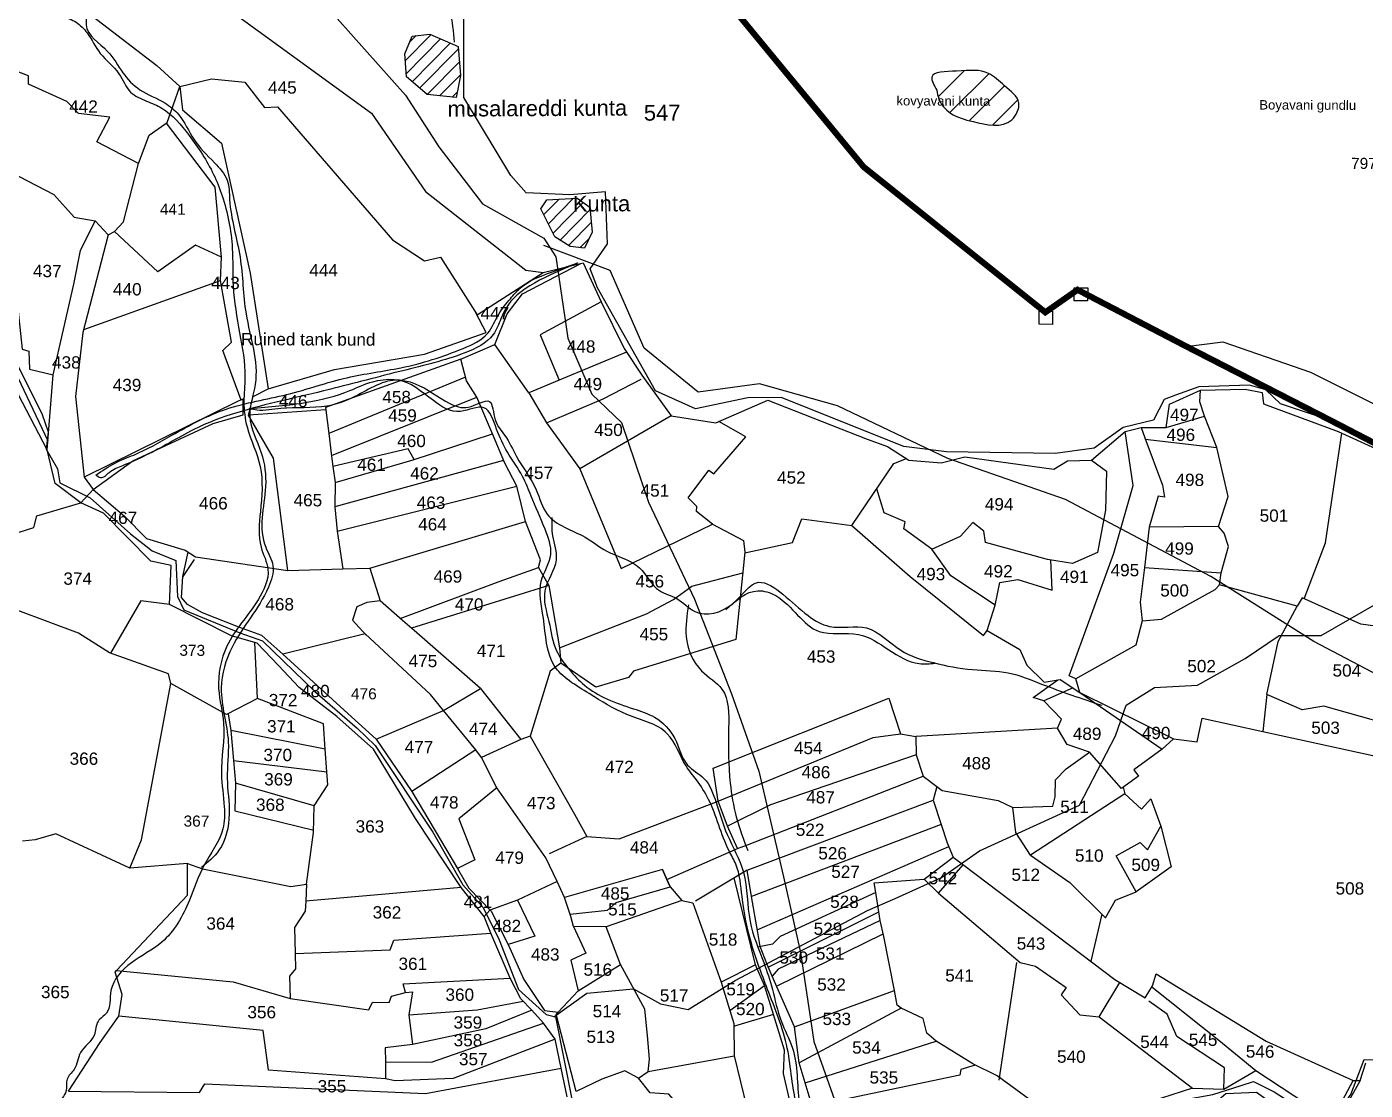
# Model space of a CAD drawing. Header units: inches. Extents: x 177544 to 239871, y 1610424 to 1630335.
# Drawn here: x 180704 to 182886, y 1613248 to 1614980 of the extents above; entities that cross this region are included whole.
import ezdxf
from ezdxf.enums import TextEntityAlignment as Align

# ---------------------------------------------------------------- set-up
doc = ezdxf.new("R2010")
doc.units = ezdxf.units.IN
doc.header["$MEASUREMENT"] = 0
doc.linetypes.add('DASHED2', pattern=[0.375, 0.25, -0.125])
for name, color, linetype in [('PLOT', 7, 'Continuous'), ('PLOT NO', 7, 'Continuous'), ('ROAD', 1, 'Continuous'), ('STREAM', 4, 'Continuous'), ('text1', 7, 'Continuous'), ('VILLAGE BOUNADRY STONES', 1, 'Continuous'), ('VILLAGE BOUNDRY', 5, 'Continuous')]:
    doc.layers.add(name, color=color, linetype=linetype)
doc.styles.get("Standard").update_dxf_attribs({"font": 'arial.ttf'})
pattern_1 = [(45.33573, (177263.784, 1610591.874), (-11.402513, 11.269663), [])]

msp = doc.modelspace()

# ---------------------------------------------------------------- hatches: boundary and pattern name
at = {"layer": 'STREAM'}
h = msp.add_hatch(dxfattribs=at)
h.set_pattern_fill('ANSI31', color=256, scale=128.2554, angle=0.3357)
h.set_pattern_definition(pattern_1)
h.paths.add_polyline_path([(181407.5, 1614948.3), (181361, 1614968.3), (181332.6, 1614965.3), (181320.4, 1614936.4), (181323, 1614899), (181356.8, 1614869.9), (181404.2, 1614864.9), (181411.1, 1614900.9)])
h = msp.add_hatch(dxfattribs=at)
h.set_pattern_fill('ANSI31', color=256, scale=254.535425, angle=-0.2316)
h.set_pattern_definition([(44.7684, (179073.567, 1616750.192), (-22.40683, 22.58873), [])])
edge = h.paths.add_edge_path()
edge.add_spline(control_points=[(182187.6, 1614877.1), (182182.9, 1614885.1), (182169.5, 1614907.6), (182228.6, 1614907.3), (182267.9, 1614913), (182297.3, 1614883), (182328.9, 1614861), (182305.6, 1614811.6), (182252.7, 1614824.4), (182211.2, 1614834.7), (182190.1, 1614857.4), (182188.2, 1614872.4), (182187.6, 1614877.1)], knot_values=[0, 0, 0, 0, 22.709933, 64.230531, 116.631447, 149.431442, 186.025989, 215.563971, 278.806531, 317.741595, 348.44368, 362.587943, 362.587943, 362.587943, 362.587943], degree=3, periodic=0)
h = msp.add_hatch(dxfattribs=at)
h.set_pattern_fill('ANSI31', color=256, scale=128.2554, angle=0.3357)
h.set_pattern_definition(pattern_1)
h.paths.add_polyline_path([(181565.1, 1614638.1), (181589.9, 1614622.6), (181613.1, 1614619.9), (181625.8, 1614645.6), (181622.2, 1614686.3), (181601.3, 1614701.3), (181552, 1614698.7), (181542.1, 1614683.9)])

# ---------------------------------------------------------------- linework, layer by layer
at = {"layer": 'PLOT'}
for points in [[(180652.2, 1615161.1), (180826.5, 1615045), (180795.4, 1615010.3), (180916.3, 1614917.4), (180953.6, 1614883), (180958.4, 1614844.9), (181021.5, 1614790.6), (181068.6, 1614579.2), (181098, 1614390.6)], [(181018.1, 1615020.1), (181266.4, 1614839.8), (181354, 1614712.1), (181517.7, 1614583.7), (181545.8, 1614579.9), (181611.2, 1614595.6), (181640.3, 1614532), (181677.7, 1614456.4), (181706.5, 1614412.8), (181754.7, 1614346.7), (181827.1, 1614335.3), (181912.1, 1614372.2), (182073.7, 1614308.5), (182107.2, 1614296.4), (182141.8, 1614274.4), (182194.6, 1614269.8), (182232.9, 1614279.9), (182377.8, 1614259.6), (182400.4, 1614273), (182439.2, 1614274.2), (182494.1, 1614320.8), (182520.3, 1614327.8), (182561.3, 1614327.8), (182566.3, 1614365.4), (182617, 1614388.4), (182689.7, 1614389.8), (182717.7, 1614384.4), (182719.7, 1614366.3), (182841.6, 1614320.8), (183023.7, 1614238)], [(180632.2, 1614928.7), (180621.7, 1614855.6), (180603.6, 1614797.2), (180644.1, 1614754.8), (180662.8, 1614751.5), (180748.5, 1614707.1), (180781.7, 1614670.3), (180816, 1614664.2)], [(180886.6, 1614757.4), (180818.6, 1614792.8), (180839.6, 1614833.2), (180788.9, 1614839.1), (180769.6, 1614858.9), (180707.1, 1614886.9), (180707.4, 1614900.5), (180632.2, 1614928.7)], [(181585.1, 1613237.2), (181575.3, 1613284), (181565.4, 1613330.9), (181546.6, 1613357.2), (181527.2, 1613378), (181509.6, 1613396.8), (181492, 1613430.4), (181460.6, 1613503.6), (181450, 1613530.8), (181412.1, 1613578.3), (181337.6, 1613690.5), (181269.5, 1613803.6), (181209.8, 1613856.7), (181148.1, 1613904), (181114.4, 1613939.8), (181080.1, 1613976.2), (181047.2, 1613985.5), (181037.8, 1613988.2), (180937.2, 1614038.9), (180939.9, 1614102.7), (180906.5, 1614109.8), (180829.3, 1614188.1), (180792.7, 1614204.6), (180750.9, 1614236.3), (180737.9, 1614291.1), (180747.4, 1614413.3), (180781.3, 1614560.8), (180791.9, 1614615.8), (180816, 1614664.2), (180836.8, 1614641.2), (180847.3, 1614646.9), (180862.1, 1614662.4), (180886.6, 1614757.4), (180904.1, 1614803.7), (180933.1, 1614824.4), (180953.6, 1614883), (181005.5, 1614895.5), (181059.5, 1614890.2), (181091.9, 1614849.1), (181112.8, 1614849.8), (181300.5, 1614633.1), (181352.4, 1614598.9), (181378.4, 1614605.2), (181438.1, 1614511.2), (181545.8, 1614579.9)], [(181053.5, 1614372.2), (181023.8, 1614453), (181038.1, 1614466.3), (181020.1, 1614567), (181021.6, 1614604.8), (181011.2, 1614719.3), (180932, 1614823.6)], [(180739, 1614305.4), (180645.8, 1614501.5), (180588.2, 1614573.3), (180623.5, 1614680.1), (180603.6, 1614797.2)], [(180662.8, 1614751.5), (180661.9, 1614645.9), (180677.2, 1614563), (180686.2, 1614557.4), (180696.8, 1614455.1), (180707.7, 1614451.7), (180708.7, 1614422.5), (180747.5, 1614413.6)], [(180836.8, 1614641.2), (180795.9, 1614482.3), (180783.9, 1614378.2), (180797.7, 1614246.8), (180812.6, 1614226.3), (180877.3, 1614273.3), (181008.3, 1614334.3), (181057, 1614348.1), (181056.9, 1614373.5), (181050.1, 1614371), (180797.7, 1614246.8)], [(181021.6, 1614604.8), (180979.1, 1614624.4), (180918.2, 1614581.4), (180847.3, 1614646.9)], [(181411.9, 1614439), (181467.4, 1614462.6), (181487.3, 1614512.5), (181512.4, 1614545.1), (181607.4, 1614594.7)], [(180797.2, 1614487.4), (181020.1, 1614567)], [(180737.9, 1614291.1), (180629.3, 1614497.4), (180574.2, 1614533.3), (180538.6, 1614488.3)], [(181640.3, 1614532), (181541, 1614478.3), (181572.1, 1614404.7), (181522.8, 1614383.8), (181467.4, 1614462.6)], [(181191.9, 1614356.3), (181065.8, 1614347.5), (181073.2, 1614378.2), (181098, 1614390.6), (181205.8, 1614421.9), (181352.3, 1614446.8), (181453.2, 1614482.3), (181436.1, 1614514.4)], [(181681.7, 1614450.4), (181572.1, 1614404.7)], [(180668.1, 1614149.5), (180716.1, 1614164.6), (180721, 1614183.7), (180792.7, 1614204.6), (180812.6, 1614226.3), (180863.6, 1614183.1), (180899.7, 1614146.8), (180962.6, 1614127.7), (180979.2, 1614116.6), (181129.9, 1614094.8), (181219.6, 1614097.1), (181263.3, 1614098.3), (181517.3, 1614174.2), (181502.9, 1614231.9), (181483.2, 1614269.3), (181463.1, 1614317), (181437.9, 1614376.8), (181421.1, 1614403.7), (181411.9, 1614439), (181191.4, 1614360.2), (181196.7, 1614317.6), (181200.7, 1614285.4), (181203.4, 1614263.9), (181206.7, 1614238), (181206.4, 1614198.2), (181210.3, 1614158.9), (181219.6, 1614097.1)], [(181419.6, 1614409.3), (181196.7, 1614317.6)], [(181551.3, 1614335), (181643.9, 1614374.4), (181705.8, 1614406.2)], [(181201.2, 1614281.8), (181437.9, 1614376.8)], [(181522.8, 1614383.8), (181551.3, 1614335), (181605.9, 1614260.1), (181672.9, 1614098), (181821.9, 1614170.3), (181795.8, 1614190.7), (181796.1, 1614199), (181782.3, 1614213), (181816, 1614257.9), (181823.8, 1614252), (181876.1, 1614312.5), (181831.9, 1614337.4)], [(182934.4, 1613999.3), (182878.6, 1614007.2), (182782.6, 1614049.8), (182774.6, 1614036.4), (182648.2, 1614071.3), (182650.6, 1614090.9), (182662.9, 1614133.4), (182655.6, 1614155.5), (182646.4, 1614166), (182662, 1614214.9), (182643.6, 1614295.2), (182623.7, 1614345.9), (182615.8, 1614369.5), (182617, 1614388.4)], [(181129.9, 1614094.8), (181106.4, 1614277.7), (181065.8, 1614347.5)], [(181754.7, 1614346.7), (181605.9, 1614260.1)], [(182561.3, 1614327.8), (182623.7, 1614345.9)], [(181206.7, 1614238), (181334.1, 1614275), (181463.1, 1614317)], [(182522.2, 1614012.6), (182511.8, 1613972.7), (182414, 1613918), (182402.8, 1613922.9), (182476, 1614122.9), (182507.5, 1614232.9), (182494.1, 1614320.8)], [(182520.3, 1614327.8), (182526.4, 1614310.5), (182555, 1614233.5), (182558.3, 1614214.2), (182547.9, 1614215.9), (182533.6, 1614165.3), (182526, 1614099.3), (182518.6, 1614042.8), (182522.2, 1614012.6), (182553.6, 1614015), (182641.2, 1614063.7), (182648.2, 1614071.3)], [(182785.8, 1614048.4), (182820.6, 1614139.8), (182847.6, 1614318.1)], [(181335.8, 1614275.5), (181326.1, 1614292.6), (181203.4, 1614263.9)], [(182527.1, 1614308.7), (182643.6, 1614295.2)], [(181481.5, 1614273.5), (181206.4, 1614198.2)], [(181874.3, 1614123.3), (181952.2, 1614139.9), (181967.6, 1614178.6), (182048.8, 1614167.8), (182117.4, 1614268.7), (182137.9, 1614276.9)], [(182439.2, 1614274.2), (182463.8, 1614256.6), (182462.3, 1614193.1), (182449.2, 1614124.1), (182408.5, 1614106.1), (182368, 1614112.7), (182266.6, 1614140.1), (182263.9, 1614158.5), (182246.1, 1614172.7), (182225.9, 1614150.5)], [(181210.3, 1614158.9), (181503, 1614231.8)], [(182282.3, 1614038.1), (182210.4, 1614086), (182179.2, 1614129.5), (182133.4, 1614162.5), (182135.9, 1614173.7), (182101.6, 1614188.5), (182089.6, 1614227.8)], [(181821.9, 1614170.3), (181872.6, 1614143.3), (181874.4, 1614124.3), (181870.6, 1614086.8), (181859.9, 1613981.9), (181693, 1613930.3), (181685, 1613920.4), (181631.9, 1613904.5), (181574.5, 1613943.4), (181557.3, 1613930.6), (181524.9, 1613824.5), (181509.3, 1613819.2), (181445.4, 1613790), (181436.3, 1613802.6), (181383.5, 1613866.7), (181362.3, 1613892.5), (181255.6, 1613991.3), (181121.6, 1613958.2), (181087.4, 1613988.6), (181057.8, 1613999.4), (181050.2, 1614002.2), (180990.7, 1614025.6), (180966.4, 1614039.1), (180956.8, 1614050.5), (180958.7, 1614084.9), (180967.2, 1614124.6)], [(181313.1, 1614016.4), (181474, 1614076.6), (181538.1, 1614099.3), (181541.3, 1614112), (181517.3, 1614174.2)], [(182048.8, 1614167.8), (182143.7, 1614084.7), (182263.3, 1613988.9), (182269.6, 1613996.8), (182282.3, 1614038.1), (182290.1, 1614075.2), (182319.2, 1614079.7), (182375.3, 1614062.3), (182373.3, 1614111.8)], [(182646.4, 1614166), (182533.6, 1614165.3)], [(182179.2, 1614129.5), (182225.9, 1614150.5)], [(180977.3, 1614112.5), (180958.7, 1614084.9)], [(181263.3, 1614098.3), (181280.3, 1614045)], [(181538.1, 1614099.3), (181555, 1614070.3), (181331.4, 1614000.4)], [(182526, 1614099.3), (182650.6, 1614090.9)], [(181555, 1614070.3), (181572.3, 1613968.8), (181574.5, 1613943.4)], [(181572.3, 1613968.8), (181714.3, 1614024.2), (181758.5, 1614047.3), (181788, 1614069.1), (181871, 1614090.7)], [(180872.3, 1613609.6), (180891.3, 1613656), (180939, 1613910.5), (180935.3, 1613926), (180839.1, 1613960.4), (180788.9, 1613992.5), (180640, 1614048)], [(180937.2, 1614038.9), (180890.5, 1614045), (180840.9, 1613959.7)], [(181273.5, 1613820), (181383.5, 1613866.7), (181443.8, 1613902.4), (181335.5, 1613996.9), (181316.9, 1614013.1), (181280.3, 1614045), (181258.8, 1614042.6), (181242.5, 1614035.6), (181235, 1614013.4), (181257.7, 1613989.4)], [(182725.1, 1613892.4), (182743.9, 1613978.9), (182774.6, 1614036.4)], [(182269.6, 1613996.8), (182322.9, 1613965.7), (182334.1, 1613940.2), (182362.2, 1613912.4), (182388.4, 1613917.2), (182420.5, 1613895.9), (182414, 1613918)], [(181080.6, 1613886.2), (181076, 1613977.4)], [(181121.6, 1613958.2), (181227.8, 1613861.6), (181273.5, 1613820), (181331.8, 1613734.5), (181406.2, 1613609), (181425, 1613577.2), (181460.9, 1613539.4), (181488.8, 1613485.4), (181514.3, 1613428.1), (181548, 1613377.7), (181570.2, 1613374.9), (181602.8, 1613409.8), (181671.9, 1613452.7), (181648.8, 1613514.1), (181595.1, 1613514.5), (181615.2, 1613470.9), (181591, 1613459.8), (181602.8, 1613409.8)], [(182383.8, 1613837.5), (182390.4, 1613852.4), (182362, 1613882.3), (182344.5, 1613887.4), (182384.7, 1613916.5)], [(180966.2, 1613617), (180990.8, 1613608.7), (181134.7, 1613579.5), (181160.5, 1613583.3), (181171.9, 1613667.5), (181172.8, 1613711.4), (181195.1, 1613745.6), (181193.1, 1613766.6), (181190.8, 1613803.5), (181188.1, 1613844.9), (181080.6, 1613886.2), (181030, 1613859.8), (180939, 1613910.5)], [(181443.8, 1613902.4), (181509.3, 1613819.2)], [(182409.4, 1613903.3), (182362, 1613882.3)], [(182420.5, 1613895.9), (182573.3, 1613820.5), (182611.6, 1613815.3), (182619.8, 1613853.9), (182718.7, 1613832.3), (182962.4, 1613779), (182976.2, 1613829), (182980.5, 1613889.5), (182985.8, 1613911.8)], [(182420.5, 1613895.9), (182554.6, 1613803.6), (182573.3, 1613820.5)], [(181862.4, 1613641.6), (181846.4, 1613678), (181831.1, 1613718.5), (181823, 1613772.4), (182109.4, 1613886.3), (182128.3, 1613828.7)], [(182976.2, 1613829), (182818.1, 1613873.6), (182782.8, 1613867.6), (182725.1, 1613892.4), (182718.7, 1613832.3)], [(181032.6, 1613861.2), (181036.7, 1613833.7), (181041.3, 1613784.8), (181044.8, 1613748.3), (181043.2, 1613703.1), (181172, 1613671.5)], [(181190.8, 1613803.5), (181036.7, 1613833.7)], [(182187.2, 1613742.9), (182196.3, 1613736), (182287.6, 1613719.7), (182311.4, 1613708.7), (182376.4, 1613710.6), (182380, 1613725.8), (182380.6, 1613753.3), (182397.9, 1613771.5), (182436, 1613798.8), (182399.6, 1613811.2), (182383.8, 1613837.5), (182153.1, 1613824.1)], [(181524.9, 1613824.5), (181596.8, 1613697.3), (181617.3, 1613661), (181555.7, 1613632.9)], [(181617.3, 1613661), (181669.8, 1613657.4), (181816.8, 1613713.1), (181831.1, 1613718.5), (182083.7, 1613822.6), (182128.3, 1613828.7), (182153.1, 1613824.1), (182153.7, 1613794.1), (182165.2, 1613759.5), (182187.2, 1613742.9), (182181.5, 1613720.6), (182194.6, 1613680.6), (182204.3, 1613651.1), (182213.9, 1613627.4), (182231.2, 1613614.4), (182441.5, 1613455.3), (182477.5, 1613428.1), (182526.8, 1613398.2), (182538.8, 1613417.9), (182544.9, 1613437.4), (182724.3, 1613327.7), (182866.1, 1613263.9), (182877.5, 1613263.6), (182886.4, 1613292.5)], [(181436.3, 1613802.6), (181331.8, 1613734.5)], [(181595.1, 1613514.5), (181591.1, 1613531.1), (181580.9, 1613561.8), (181568.5, 1613588.1), (181550.5, 1613626.4), (181470.6, 1613740.6), (181445.4, 1613790)], [(182153.7, 1613794.1), (181916.2, 1613713), (181846.4, 1613678)], [(182554.6, 1613803.6), (182508.3, 1613769.9), (182515.9, 1613759.6), (182488.3, 1613739.5), (182436, 1613798.8)], [(181041.3, 1613784.8), (181193.1, 1613766.6)], [(181172.8, 1613711.4), (181044.8, 1613748.3)], [(181747.6, 1613591.1), (181862.4, 1613641.6), (181879.1, 1613647.7), (182165.2, 1613759.5)], [(181470.6, 1613740.6), (181408.6, 1613690.1), (181434.5, 1613622.9), (181406.2, 1613609)], [(181878.4, 1613606.6), (182181.5, 1613720.6)], [(182493.7, 1613730.9), (182340.2, 1613630.7), (182316.1, 1613667.8), (182311.4, 1613708.7)], [(182491.3, 1613741.7), (182493.7, 1613730.9), (182521, 1613705.8), (182536.4, 1613722.6), (182552.4, 1613678), (182569.5, 1613611.7), (182512.5, 1613571.3), (182479.9, 1613629.7), (182518.9, 1613651.5), (182530.7, 1613639.6), (182552.4, 1613678)], [(182194.6, 1613680.6), (181885.6, 1613563.5)], [(180772.5, 1613246.4), (180823.9, 1613325.5), (180854.6, 1613368.6), (180859.9, 1613404), (180848.6, 1613440.4), (180850.7, 1613442.7), (180966.5, 1613565.6), (180966.2, 1613617), (180872.3, 1613609.6), (180826.8, 1613630.7), (180752, 1613665.4), (180717.9, 1613656), (180697.3, 1613653.7)], [(181894.7, 1613509.2), (182206.7, 1613645.1)], [(182031.8, 1613074.3), (182104.8, 1613074.1), (182209.6, 1613083.3), (182311, 1613112.4), (182351, 1613133.7), (182401.1, 1613180.9), (182392.5, 1613190), (182380.3, 1613200.3), (182368.7, 1613210.6), (182285.5, 1613271.2), (182246.1, 1613290.6), (182186.5, 1613328), (182170.9, 1613340.9), (182165.2, 1613364.6), (182129.1, 1613381.7), (182122.7, 1613386.4), (182118.2, 1613410.1), (182101.1, 1613498.2), (182095.2, 1613524.1), (182092.9, 1613538.6), (182087.9, 1613570), (182085.4, 1613585.8), (182166.8, 1613591.6), (182213.9, 1613627.4)], [(182166.8, 1613591.6), (182190.3, 1613568.7), (182230.5, 1613614.9)], [(182340.2, 1613630.7), (182404, 1613586.2), (182462.3, 1613528.7), (182478.8, 1613557.7), (182512.5, 1613571.3)], [(181740.5, 1613607.4), (181747.6, 1613591.1), (181752.7, 1613579.3), (181771.8, 1613556.8), (181789.9, 1613552.9), (181836.2, 1613424.1), (181850, 1613377.9), (181856.4, 1613356.3), (181857.4, 1613303.8), (181888, 1613176.5), (181805.7, 1613159.7), (181779.7, 1613208), (181750.9, 1613241.6), (181720.5, 1613243.8), (181701.1, 1613267.6), (181678.8, 1613279.2), (181678.8, 1613279.2), (181641.5, 1613266.1), (181599.5, 1613246), (181567.3, 1613371.8), (181570.2, 1613374.9)], [(181590, 1613534.6), (181650.8, 1613540.9), (181665, 1613553.4), (181752.7, 1613579.3), (181747.6, 1613591.1), (181740.5, 1613607.4), (181580.9, 1613561.8)], [(181809, 1613098.4), (181824.9, 1613084.5), (181974.5, 1613077.8), (182024.6, 1613075.5), (182031.8, 1613074.3), (182021, 1613102.4), (182009.8, 1613136.6), (181997.9, 1613174.5), (181984.1, 1613221.6), (181972.9, 1613259.8), (181963.3, 1613292.7), (181955.6, 1613351.3), (181928.9, 1613411.3), (181919.1, 1613433.5), (181910.7, 1613452.5), (181899.6, 1613481.8), (181895.5, 1613504.8), (181885.6, 1613563.5), (181878.4, 1613606.6), (181793.9, 1613555.6)], [(181982.5, 1613063.2), (181983.2, 1613077.4), (181937.8, 1613274.8), (181938.9, 1613313), (181921.1, 1613371.2), (181906.6, 1613418.7), (181891.7, 1613452), (181857.4, 1613593.9)], [(181160.5, 1613583.3), (181159.1, 1613556), (181158.1, 1613539.7), (181140.5, 1613512.7), (181141.5, 1613470.6), (181142.1, 1613445.5), (181132.5, 1613433.6), (181133.4, 1613397.1), (181261.7, 1613378.7), (181267.6, 1613391.2), (181294.9, 1613391), (181298.9, 1613401), (181321.4, 1613407.1), (181317.7, 1613420.9), (181492, 1613430.4)], [(181412.1, 1613578.3), (181159.1, 1613556)], [(181568.5, 1613588.1), (181504.2, 1613557.3), (181459.1, 1613541.3), (181450, 1613530.8)], [(182087.9, 1613570), (181932, 1613498.4), (181919.8, 1613485.7), (181895.3, 1613480.8)], [(182190.3, 1613568.7), (182323.2, 1613456), (182348.1, 1613450.2), (182398.2, 1613415), (182389.8, 1613403.1), (182420.4, 1613370.6), (182451.8, 1613367.3), (182485.7, 1613423.1)], [(181504.2, 1613557.3), (181532.3, 1613498.6), (181488.8, 1613485.4)], [(181771.8, 1613556.8), (181648.8, 1613514.1)], [(181912.4, 1613448.5), (182092.9, 1613538.6)], [(182095.2, 1613524.1), (181928.6, 1613445.2), (181919.1, 1613433.5)], [(182456.4, 1613534.5), (182438.2, 1613457.9)], [(181141.5, 1613470.6), (181296.5, 1613476.7), (181302.4, 1613492.4), (181460.6, 1613503.6)], [(181926.4, 1613417.1), (182100.1, 1613502.7)], [(180850.7, 1613442.7), (181040.8, 1613424.3), (181133.4, 1613397.1)], [(181701.1, 1613267.6), (181716.8, 1613278.5), (181719.3, 1613298.2), (181715.7, 1613336.8), (181711.7, 1613379.7), (181671.9, 1613452.7)], [(181891.7, 1613452), (181836.2, 1613424.1)], [(182317.2, 1613455.7), (182288.6, 1613264.4)], [(181850, 1613377.9), (181906.6, 1613418.7)], [(182537.9, 1613416.4), (182646.9, 1613329.4), (182707.4, 1613279.8), (182831.2, 1613198.6), (182866.1, 1613263.9)], [(181321.4, 1613407.1), (181333, 1613407.9), (181327.2, 1613370.5), (181332.8, 1613322.1), (181288.4, 1613317), (181288.7, 1613294.1), (181289, 1613266.3), (181098.4, 1613280.5), (181089.8, 1613344.9), (180854.6, 1613368.6)], [(181955.6, 1613351.3), (182118.2, 1613410.1)], [(181327.2, 1613370.5), (181438.2, 1613378.8), (181513.4, 1613392.8)], [(181527.2, 1613378), (181452.6, 1613347.6), (181332.8, 1613322.1)], [(181921.1, 1613371.2), (181857.6, 1613352.3)], [(182129.1, 1613381.7), (181963.3, 1613292.7)], [(182451.8, 1613367.3), (182603.9, 1613251.1), (182655, 1613249.6), (182656, 1613284.5), (182578.5, 1613335.1), (182562.9, 1613371.8), (182533.1, 1613392.9)], [(181288.7, 1613294.1), (181363.7, 1613293.3), (181546.6, 1613357.2)], [(181565.4, 1613330.9), (181399.3, 1613267), (181304.7, 1613262.9), (181289, 1613266.3)], [(181972.9, 1613259.8), (182186.5, 1613328)], [(180772.5, 1613246.4), (180985.8, 1613243.9), (180994.5, 1613258.1), (181353.9, 1613242.5), (181575.3, 1613284)], [(181716.8, 1613278.5), (181857.4, 1613303.8)], [(182250.1, 1613288.6), (182226.3, 1613281.5), (182224.8, 1613272.2), (181984.1, 1613221.6)], [(182877.5, 1613263.6), (182832, 1613182.9), (182738.9, 1613222.5), (182708.1, 1613244.2), (182658.1, 1613242.1), (182643.1, 1613228.9), (182549.5, 1613211.1), (182471.4, 1613197.1), (182397.4, 1613164.6), (182354.2, 1613113), (182371.2, 1613073.6), (182383.8, 1613043), (182396.4, 1613019.4), (182408.1, 1613007.4), (182434.3, 1612980.7)], [(182655, 1613249.6), (182707.4, 1613279.8)], [(182603.9, 1613251.1), (182519.9, 1613223.8), (182428, 1613191.6), (182401.1, 1613180.9)]]:
    msp.add_lwpolyline(points, dxfattribs=at)
at = {"layer": 'ROAD'}
for points in [[(182830.6, 1614338.3), (182747.2, 1614366), (182723.3, 1614389.1), (182696.8, 1614396.4), (182614.6, 1614393.8), (182576.5, 1614380.4), (182557.6, 1614373.1), (182540.7, 1614339.5), (182490.8, 1614327.8), (182444, 1614293.6), (182380.3, 1614285.2), (182203.2, 1614287.7), (182133.4, 1614296.8), (181933.9, 1614376.4), (181879.5, 1614376.1), (181794.3, 1614358), (181728.8, 1614387), (181634.5, 1614555.3), (181622.6, 1614586), (181651, 1614626.9), (181647.6, 1614711.3), (181589.6, 1614706.6), (181518.3, 1614709.8), (181493.1, 1614738.3), (181416.7, 1614865.2), (181416.4, 1615043.5)], [(181188.2, 1615018.6), (181321.4, 1614868.8), (181376, 1614784.7), (181446.9, 1614691.9), (181547.2, 1614636.2), (181566.7, 1614605.7), (181586, 1614473.3), (181625.2, 1614382), (181673.6, 1614335.7), (181717.3, 1614205.7), (181792.4, 1614048.1), (181852.6, 1613893.7), (181897.1, 1613767.8), (181937.3, 1613595.6), (181965.5, 1613472.4), (181987.2, 1613327.3), (182036.1, 1613189.1), (182059.9, 1613057.5), (182109.3, 1612979.7), (182150.2, 1612950.3), (182199.9, 1612932.8), (182248.2, 1612905.7), (182312.8, 1612887.6)], [(183641.8, 1613511.3), (183492.9, 1613595.9), (183334.8, 1613634.1), (183239.5, 1613696.4), (183134.9, 1613712.4), (183064.5, 1613768.9), (183001, 1613874.1), (182802, 1613978.8), (182634, 1614084.6), (182397, 1614210.1), (182205.2, 1614277.1), (182025.5, 1614362.6), (181898.3, 1614398.6), (181798.6, 1614385), (181710.4, 1614456.8), (181655, 1614583.4), (181546.8, 1614624.3)], [(182593.5, 1614459.7), (182653.5, 1614466.9), (182796.2, 1614417.8), (183013.1, 1614309.3)], [(180690.6, 1614427.7), (180729.5, 1614348.8), (180739.2, 1614320.6), (180736.2, 1614292.4), (180754.7, 1614260), (180758.5, 1614237.2), (180807.6, 1614212.8), (180873.5, 1614154.5), (180908.9, 1614126.4), (180947.4, 1614110.6), (180950, 1614052.1), (180960.2, 1614030.7), (181051.7, 1613992.9), (181088.7, 1613980), (181173.8, 1613897.5), (181242.8, 1613837.5), (181272.2, 1613809.3), (181366.1, 1613668.4), (181415.2, 1613582.4), (181447.9, 1613545.5), (181474.3, 1613492.6), (181505.9, 1613412.1), (181550.6, 1613371.2), (181566.2, 1613367.6), (181593.1, 1613230.8)], [(181563.5, 1613367.5), (181616.9, 1613405.8), (181693.1, 1613412.9), (181737.3, 1613388.8), (181782.3, 1613379.2), (181858.6, 1613426.6), (181950.9, 1613475.7), (182074.3, 1613540.7), (182119.7, 1613560.1), (182195, 1613594.5), (182256.8, 1613638), (182420.1, 1613712), (182478.3, 1613825.4), (182496.1, 1613875), (182542.3, 1613904), (182612.3, 1613907.7), (182689.6, 1613951.1), (182745.5, 1613988.4), (182813.6, 1613988.4), (182904.2, 1614040.8), (183047.7, 1614071.3), (183179.2, 1614148.7), (183188.9, 1614149.2)], [(181593.2, 1613208.4), (181613.5, 1613204.9), (181690.7, 1613158.6), (181780.2, 1613107), (181819.1, 1613074.8), (181931.7, 1613069.4), (182023.8, 1613067.9), (182078.9, 1613063.6), (182208.4, 1613079.6), (182338, 1613111.7), (182401.9, 1613174.5), (182466.4, 1613200.5), (182588.9, 1613232.2), (182637.4, 1613240.8), (182683.2, 1613255.4), (182703.5, 1613262.1), (182737.1, 1613245.1), (182806.5, 1613200.8), (182827.6, 1613191.8), (182862, 1613241), (182883.7, 1613297.8), (182913.3, 1613296.6)]]:
    msp.add_lwpolyline(points, dxfattribs=at)
at = {"layer": 'STREAM'}
for points in [[(181332.6, 1614965.3), (181361, 1614968.3), (181407.5, 1614948.3), (181411.1, 1614900.9), (181404.2, 1614864.9), (181356.8, 1614869.9), (181323, 1614899), (181320.4, 1614936.4), (181332.6, 1614965.3)], [(181542.1, 1614683.9), (181552, 1614698.7), (181601.3, 1614701.3), (181622.2, 1614686.3), (181625.8, 1614645.6), (181613.1, 1614619.9), (181589.9, 1614622.6), (181565.1, 1614638.1), (181542.1, 1614683.9)]]:
    msp.add_lwpolyline(points, dxfattribs=at)
for points in [[(177911.3, 1615701.7), (177943.3, 1615661.3), (177959.9, 1615638), (177977.4, 1615619.3), (178001.6, 1615582.9), (178012.2, 1615556.4), (178021.6, 1615547.9), (178033.5, 1615525), (178046.1, 1615511.6), (178080.6, 1615487.6), (178110.7, 1615471.1), (178158.8, 1615479.2), (178186.1, 1615492.1), (178226.4, 1615487), (178264.5, 1615482.4), (178294.8, 1615483.3), (178322.4, 1615503.9), (178355.2, 1615508.9), (178386, 1615504.1), (178402.3, 1615502.7), (178429.7, 1615501.9), (178450.3, 1615511.8), (178465.3, 1615511.2), (178480.8, 1615517.5), (178507.5, 1615514.6), (178525.3, 1615505.6), (178567.1, 1615493.7), (178600.2, 1615491.3), (178629.5, 1615486.5), (178654.5, 1615481.6), (178671, 1615478.4), (178686.5, 1615473.9), (178703, 1615472.4), (178717, 1615468.6), (178735.6, 1615467.4), (178766.8, 1615467.2), (178815.9, 1615488.8), (178846.8, 1615505.3), (178877.5, 1615527.5), (178891.5, 1615539.4), (178918.6, 1615559.2), (178937.8, 1615565.1), (178958.2, 1615590.1), (178966.1, 1615608.9), (178984.9, 1615625.2), (179003.3, 1615638.5), (179040.4, 1615648.3), (179083.8, 1615674.9), (179117.6, 1615694), (179135.9, 1615712.5), (179153.4, 1615748.5), (179160.8, 1615792), (179160.2, 1615806.9), (179151.8, 1615838.7), (179132.8, 1615862.2), (179128.6, 1615882.7), (179120.4, 1615893.4), (179117.9, 1615930.3), (179122.6, 1615961.5), (179129.9, 1615993.6), (179148.6, 1616009.5), (179162.5, 1616024), (179192.7, 1616041.8), (179213.7, 1616052.5), (179235.1, 1616066.8), (179282.3, 1616096.5), (179312.7, 1616114.6), (179334.9, 1616126.8), (179361.6, 1616135.3), (179387.3, 1616153), (179397.7, 1616160.4), (179405.8, 1616163.9), (179415, 1616171.3), (179434.2, 1616191.2), (179457.8, 1616202.7), (179484.4, 1616216.9), (179510.3, 1616221.7), (179530.7, 1616228.2), (179546.2, 1616227.3), (179577.6, 1616238.7), (179585.2, 1616250), (179584.9, 1616269.8), (179588.1, 1616294.3), (179625.2, 1616330), (179664, 1616358.5), (179694.1, 1616380), (179702, 1616387.3), (179728.9, 1616406.6), (179751.5, 1616411.1), (179763.6, 1616437.3), (179790.7, 1616446.5), (179829.3, 1616450.8), (179857.7, 1616455.1), (179881.1, 1616460.9), (179914.2, 1616475.2), (179945, 1616499), (179981.6, 1616519.9), (180007, 1616530.4), (180045.4, 1616549), (180057.9, 1616552.7), (180055.1, 1616580.5), (180055.2, 1616605.5), (180050.2, 1616638.7), (180047, 1616655.8), (180050.6, 1616661.7), (180073.7, 1616669.2), (180107.4, 1616673.8), (180144.8, 1616663.6), (180164.1, 1616656.2), (180191.8, 1616644.3), (180213.2, 1616635.9), (180231.7, 1616632.4), (180241.9, 1616615.9), (180248.1, 1616589.9), (180264.4, 1616561), (180271.1, 1616553.4), (180279.7, 1616533.2), (180305.6, 1616506.5), (180333.1, 1616489.1), (180341.3, 1616464.4), (180345.2, 1616432.5), (180348.9, 1616412), (180341.5, 1616389.4), (180330.9, 1616361.8), (180319.4, 1616332.4), (180309.2, 1616309), (180300.4, 1616280.9), (180282.4, 1616244.5), (180266.2, 1616219.1), (180244.8, 1616166.9), (180245.8, 1616145.7), (180238.4, 1616125.6), (180235.7, 1616076.9), (180234.7, 1616042.7), (180231.2, 1615999.5), (180230.2, 1615959.5), (180232, 1615933.3), (180231.3, 1615908.3), (180240.3, 1615870.8), (180247.9, 1615844.6), (180262.7, 1615818.7), (180273.2, 1615799.1), (180274.6, 1615775.8), (180252.9, 1615713.6), (180249.3, 1615678.2), (180264.2, 1615641.3), (180266.8, 1615612.6), (180267, 1615581.7), (180269.3, 1615551.3), (180275.2, 1615533.9), (180279.9, 1615509.7), (180281.3, 1615487.2), (180288.8, 1615472.9), (180310.8, 1615464.5), (180342.5, 1615453.5), (180362.7, 1615448.5), (180382.7, 1615435.6), (180414.6, 1615419.8), (180427.4, 1615395.2), (180438.4, 1615373.3), (180449.2, 1615354.4), (180464.6, 1615322.1), (180480.7, 1615296.3), (180492.3, 1615273.4), (180506.8, 1615253), (180520.8, 1615228.9), (180531.1, 1615216.3), (180542, 1615202.4), (180563.5, 1615187), (180587.2, 1615169.7), (180616.8, 1615141.6), (180627.3, 1615128.6), (180634.5, 1615105.9), (180667.5, 1615087.6), (180689.2, 1615069.6), (180727.8, 1615035.5), (180743.1, 1615015.1), (180763.1, 1614998.9), (180784.7, 1614987.8), (180802.8, 1614970.4), (180824.1, 1614937.1), (180854.6, 1614903.9), (180873.5, 1614874), (180899.7, 1614859.3), (180924.6, 1614847.7), (180968.8, 1614803.5), (181008.8, 1614739.9), (181022.8, 1614705), (181039.2, 1614619.5), (181040.8, 1614557.8), (181051.3, 1614481.7), (181060, 1614409.5), (181058.2, 1614369.1), (181063.4, 1614328.4), (181084.7, 1614264.2), (181085.1, 1614190.4), (181086.3, 1614132.4), (181097.4, 1614096.6), (181081.4, 1614046.9), (181030.5, 1613971.1), (181017.1, 1613902.1), (181025, 1613845.6), (181021.7, 1613763), (181026.2, 1613709.4), (181023.9, 1613673.9), (180992.9, 1613613.6), (180969.5, 1613557.2), (180924.3, 1613489), (180874.8, 1613455.3), (180841.6, 1613410.1), (180834.3, 1613373.3), (180820.6, 1613359.9), (180814.5, 1613338.1), (180792.1, 1613309.2), (180781.4, 1613281.6), (180770.2, 1613266.1), (180768.6, 1613247.1), (180753.8, 1613223.2), (180748.5, 1613188.2), (180742.9, 1613146.8), (180730.6, 1613116.7), (180727.8, 1613094), (180715.9, 1613055.1), (180709.6, 1612988.7), (180734.4, 1612958.4), (180747.6, 1612929), (180735.4, 1612871), (180723.9, 1612832.5), (180723.2, 1612812.5), (180718.4, 1612778.7), (180716.5, 1612732.1), (180710.9, 1612689.5), (180716.6, 1612646.6), (180725.2, 1612604.9), (180727.6, 1612562.6), (180726.6, 1612518.8), (180732.6, 1612490.4), (180730.3, 1612452.5)], [(180324.2, 1616625.1), (180329.3, 1616601.7), (180335.4, 1616574.5), (180341, 1616536.9), (180345.4, 1616511.8), (180353.9, 1616479.2), (180357.6, 1616427.5), (180348.6, 1616391.8), (180340.8, 1616364.2), (180323, 1616327.6), (180315.6, 1616297.3), (180300.4, 1616250.7), (180270.9, 1616203.6), (180254.3, 1616172.6), (180250.3, 1616131.8), (180246.9, 1616084), (180245.1, 1616029.2), (180239.5, 1615966.1), (180244.1, 1615905), (180257.8, 1615846.9), (180278.2, 1615805.5), (180288.1, 1615768.4), (180271.5, 1615736.9), (180258.3, 1615692.9), (180272.6, 1615620.1), (180270.7, 1615586.6), (180274.7, 1615541.2), (180288, 1615491.1), (180291, 1615480.2), (180349.4, 1615451.6), (180413.2, 1615428.6), (180429.7, 1615404), (180450.5, 1615365.7), (180466.7, 1615324.4), (180489.5, 1615289.8), (180512.4, 1615253.1), (180537.8, 1615216.6), (180586.6, 1615180.9), (180626.6, 1615138.9), (180651.4, 1615133.2), (180699.3, 1615102), (180725.4, 1615082.9), (180750.4, 1615048.6), (180793.4, 1615012.8), (180800.6, 1615000.7), (180801.1, 1614983.6), (180836.1, 1614940.2), (180861.1, 1614905.3), (180888.5, 1614877.9), (180929.3, 1614856.3), (180952, 1614837.2), (180976.6, 1614797.2), (181010.3, 1614758.8), (181031, 1614730.5), (181035, 1614698.8), (181051.9, 1614605.1), (181061.7, 1614512.9), (181076.6, 1614397.8), (181067.7, 1614346.1), (181086.5, 1614286.3), (181093.5, 1614231.5), (181087.9, 1614180.2), (181093.7, 1614132.5), (181105.6, 1614102.4), (181098.2, 1614067.2), (181039, 1613969.8), (181021.3, 1613903.2), (181032.7, 1613815.3), (181031, 1613756), (181034.3, 1613697.9), (181017.4, 1613638.7), (180989.1, 1613610.8)], [(181401.6, 1614955.4), (181395.5, 1615005.7), (181381.4, 1615081.7), (181376.7, 1615149.9), (181391.5, 1615206)], [(182187.6, 1614877.1), (182179.2, 1614898.2), (182219.5, 1614908.2), (182271.7, 1614904.5), (182297.6, 1614884.3), (182321, 1614856.2), (182309.6, 1614829), (182246.4, 1614826), (182209.9, 1614839.6), (182190.4, 1614863.2), (182187.6, 1614877.1)], [(180817, 1614249.7), (180848.3, 1614269.6), (180878.6, 1614282.7), (180940.8, 1614314.9), (181029.3, 1614357.5), (181128.3, 1614381.3), (181226.5, 1614408.7), (181314.2, 1614424.9), (181415.7, 1614456.5), (181455.5, 1614481.2), (181473.8, 1614512.4), (181492.4, 1614537.4), (181508.5, 1614554.5), (181561.1, 1614581.1), (181600.7, 1614595.1), (181509.9, 1614548.8), (181477, 1614504.5), (181464.5, 1614479), (181418.5, 1614449.2), (181317.3, 1614420.1), (181197.6, 1614389.5), (181120.3, 1614371), (180976.4, 1614324.2), (180936.5, 1614302.2), (180860.2, 1614265.2), (180838.5, 1614253.9), (180824.3, 1614245.5), (180816.7, 1614250.5)], [(182246.5, 1612875.9), (182176.9, 1612894.1), (182096.6, 1612908.7), (182059.1, 1612959.8), (182039.6, 1612992.2), (182015.5, 1613040.2), (181991.6, 1613100.7), (181969, 1613178.7), (181951.9, 1613261.4), (181944.9, 1613310.1), (181913.5, 1613407.2), (181885.8, 1613485.4), (181870, 1613563.4), (181859.9, 1613616), (181848.8, 1613637.9), (181815.5, 1613721.7), (181795.7, 1613753.3), (181778.7, 1613776.3), (181748.1, 1613828.7), (181682.1, 1613860), (181621, 1613894), (181563.8, 1613939.9), (181546.2, 1614017), (181542.8, 1614077.4), (181558.2, 1614120.4), (181549, 1614162), (181526.3, 1614215.8), (181512.3, 1614247.7), (181487.7, 1614287.6), (181470.1, 1614324.9), (181449.2, 1614359.8), (181411.1, 1614353.7), (181367, 1614371.3), (181309.4, 1614404.3), (181239.2, 1614378.1), (181193.6, 1614362.5), (181118.4, 1614358.4), (181079.5, 1614355.7), (181066.8, 1614357.8)], [(181069.2, 1614358.8), (181161.1, 1614368.6), (181230.9, 1614387.7), (181268.2, 1614402.2), (181337.2, 1614398.9), (181393.8, 1614366.6), (181423.8, 1614360.6), (181458.4, 1614370), (181467.8, 1614339.9), (181483.6, 1614314.5), (181502.5, 1614280.3), (181534.5, 1614225.9), (181552.6, 1614186.1), (181614.4, 1614148.6), (181649.5, 1614126.2), (181703.1, 1614098.7), (181735.5, 1614061.7), (181763.8, 1614048.8), (181793.3, 1614027.7), (181854.8, 1614040.4), (181897.1, 1614075.3), (181936.3, 1614056), (181977.6, 1614021), (182012.5, 1614003.5), (182072.9, 1614001), (182128.5, 1613964.8), (182181.4, 1613944.4), (182245.7, 1613933), (182303.9, 1613927.8), (182358.2, 1613909.6), (182456.3, 1613875)], [(181560, 1614180.7), (181561.1, 1614151.2), (181567.1, 1614111.9), (181548.6, 1614061.3), (181555.2, 1614011.5), (181567.5, 1613963.8), (181588.7, 1613933), (181613, 1613907.7), (181692.9, 1613869.3), (181727.5, 1613855.4), (181760.4, 1613820.8), (181781.2, 1613777.5), (181807.7, 1613755.8), (181827.7, 1613716.4), (181845.9, 1613664.2), (181872.2, 1613603.1), (181883, 1613522.9), (181905.3, 1613456), (181919.4, 1613412.1), (181933.6, 1613360.8), (181952.2, 1613316.6), (181963.1, 1613227.4), (181990.5, 1613126.5), (182011.4, 1613064.1), (182036.3, 1613019.5), (182074.3, 1612951.2), (182114.8, 1612909.9), (182159.1, 1612905.2), (182221, 1612887.2), (182253.8, 1612869)], [(181843.8, 1614030.7), (181895.7, 1614061.5), (181924.9, 1614053.6), (181995.7, 1613995.3), (182059.5, 1613990.3), (182158.6, 1613942.8), (182184.6, 1613943.4)], [(181782.7, 1614038.5), (181779, 1613987), (181804, 1613931), (181837.3, 1613901.2), (181848.1, 1613838.3), (181850.8, 1613748), (181860.6, 1613693.3), (181879.3, 1613638.3)]]:
    msp.add_spline(points, degree=3, dxfattribs=at)
at = {"layer": 'VILLAGE BOUNADRY STONES'}
for points in [[(182411.3, 1614555.3), (182433.2, 1614555.2), (182433.1, 1614533.7), (182411.2, 1614533.8)], [(182354.1, 1614517.2), (182376, 1614517.1), (182375.9, 1614495.6), (182354, 1614495.7)]]:
    msp.add_lwpolyline(points, close=True, dxfattribs=at)
at = {"layer": 'VILLAGE BOUNDRY', "color": 5, "linetype": 'DASHED2', "ltscale": 50}
for points in [[(180712.6, 1616260.6, 10, 10, 0), (180831.2, 1616047.6, 10, 10, 0), (180841.4, 1616016.2, 10, 10, 0), (180911.9, 1615886.6, 10, 10, 0), (180954.9, 1615826.5, 10, 10, 0), (180995.6, 1615758.6, 10, 10, 0), (181072.7, 1615675.4, 10, 10, 0), (181274.3, 1615450, 10, 10, 0), (181420.8, 1615405.5, 10, 10, 0), (181608.3, 1615323, 10, 10, 0), (181823.6, 1615048.9, 10, 10, 0), (182068.2, 1614752, 10, 10, 0), (182364.2, 1614515.2, 10, 10, 0), (182416.7, 1614551.9, 10, 10, 0), (182592.6, 1614460.3, 10, 10, 0), (182829.3, 1614339, 10, 10, 0), (183094.8, 1614201.1, 10, 10, 0)], [(181823.6, 1615048.9, 10, 10, 0), (182068.2, 1614752, 10, 10, 0), (182364.2, 1614515.2, 10, 10, 0), (182416.7, 1614551.9, 10, 10, 0), (182592.6, 1614460.3, 10, 10, 0), (182829.3, 1614339, 10, 10, 0), (183094.8, 1614201.1, 10, 10, 0)]]:
    msp.add_lwpolyline(points, format="xyseb", dxfattribs=at)
at = {"layer": 'VILLAGE BOUNDRY', "color": 5, "linetype": 'DASHED2', "ltscale": 50, "const_width": 10}
msp.add_lwpolyline([(180713.4, 1616259.9), (180831.2, 1616047.6), (180841.4, 1616016.2), (180911.9, 1615886.6), (180954.9, 1615826.5), (180995.6, 1615758.6), (181072.7, 1615675.4), (181274.3, 1615450), (181420.8, 1615405.5), (181608.3, 1615323), (181823.6, 1615048.9), (182068.2, 1614752), (182364.2, 1614515.2), (182416.7, 1614551.9), (182592.6, 1614460.3), (182829.3, 1614339), (183094.8, 1614201.1), (183278.8, 1614099.7), (183602.5, 1613927.4), (183809, 1613816.6)], dxfattribs=at)

# ---------------------------------------------------------------- texts
at = {"layer": 'PLOT NO'}
for s, height, p in [('445', 20, (181120.9, 1614881.5)), ('442', 20, (180796.8, 1614850.5)), ('441', 18, (180942.3, 1614683.1)), ('437', 20, (180737.8, 1614582.5)), ('444', 20, (181188.2, 1614583.8)), ('443', 20, (181028.2, 1614563.1)), ('440', 20, (180868.2, 1614552.8)), ('447', 20, (181467.2, 1614513.7)), ('Ruined tank bund', 20, (181163.1, 1614471.2)), ('448', 20, (181607.8, 1614459.5)), ('438', 20, (180768.9, 1614433.6)), ('439', 20, (180867.8, 1614396.8)), ('449', 20, (181618.6, 1614398.3)), ('446', 20, (181138.5, 1614370.6)), ('458', 20, (181307.1, 1614377.2)), ('459', 20, (181316.6, 1614347.2)), ('497', 20, (182590.7, 1614348.2)), ('450', 20, (181652.3, 1614323.7)), ('460', 20, (181331.4, 1614305.7)), ('496', 20, (182585, 1614315.7)), ('461', 20, (181266.2, 1614266.9)), ('462', 20, (181352.5, 1614252.8)), ('457', 20, (181538.7, 1614253.6)), ('452', 20, (181950.4, 1614246)), ('498', 20, (182599.7, 1614242.3)), ('451', 20, (181728, 1614224.9)), ('466', 20, (181008.5, 1614204.1)), ('465', 20, (181162.5, 1614209.1)), ('463', 20, (181363.2, 1614205.1)), ('494', 20, (182289, 1614202.5)), ('467', 20, (180861, 1614180.4)), ('464', 20, (181365.5, 1614169.8)), ('501', 20, (182736.8, 1614184)), ('499', 20, (182582.8, 1614130.4)), ('374', 20, (180787.4, 1614081.3)), ('469', 20, (181390.7, 1614084.8)), ('493', 20, (182177.8, 1614088.7)), ('492', 20, (182287.7, 1614093.3)), ('491', 20, (182411.4, 1614084.3)), ('495', 20, (182493.9, 1614095.2)), ('456', 20, (181719.6, 1614077)), ('500', 20, (182574.8, 1614062.1)), ('468', 20, (181116.5, 1614039.6)), ('470', 20, (181425.3, 1614039.3)), ('455', 20, (181726.3, 1613990.8)), ('373', 18, (180974.1, 1613964.5)), ('471', 20, (181461.1, 1613963.7)), ('453', 20, (181998.9, 1613954.4)), ('475', 20, (181350, 1613947.2)), ('502', 20, (182618.9, 1613938.8)), ('504', 20, (182855.6, 1613931.7)), ('480', 20, (181174.7, 1613898.3)), ('476', 18, (181253.7, 1613893.7)), ('372', 20, (181122.1, 1613883.4)), ('371', 20, (181119.3, 1613840.7)), ('474', 20, (181448.4, 1613836.6)), ('489', 20, (182432.3, 1613828.6)), ('490', 20, (182544.8, 1613829.9)), ('503', 20, (182820.9, 1613838.4)), ('477', 20, (181343.6, 1613807)), ('454', 20, (181977.9, 1613805.4)), ('366', 20, (180797.5, 1613788)), ('370', 20, (181113.4, 1613794.1)), ('488', 20, (182252, 1613780.6)), ('369', 20, (181114.6, 1613754.4)), ('472', 20, (181670.2, 1613774.6)), ('486', 20, (181990.5, 1613766)), ('368', 20, (181101.3, 1613713)), ('478', 20, (181384.7, 1613716.8)), ('473', 20, (181542.7, 1613715.7)), ('487', 20, (181997.9, 1613725.1)), ('511', 20, (182411.8, 1613709.5)), ('367', 18, (180980.9, 1613686.3)), ('363', 20, (181263.6, 1613677.6)), ('522', 20, (181980.9, 1613672.2)), ('479', 20, (181491.2, 1613626.7)), ('484', 20, (181710.5, 1613643.5)), ('526', 20, (182017.6, 1613633.9)), ('510', 20, (182435.8, 1613630.1)), ('527', 20, (182038.7, 1613603.8)), ('509', 20, (182527.8, 1613615)), ('542', 20, (182197.4, 1613593.3)), ('512', 20, (182332.3, 1613598.9)), ('485', 20, (181663.2, 1613568.4)), ('508', 20, (182860.5, 1613576.6)), ('362', 20, (181291.4, 1613537.6)), ('481', 20, (181439.7, 1613554.7)), ('515', 20, (181675, 1613542.5)), ('528', 20, (182036.9, 1613554.8)), ('364', 20, (181020.4, 1613519.4)), ('482', 20, (181486.7, 1613515.5)), ('518', 20, (181839.1, 1613493.4)), ('529', 20, (182010, 1613510.9)), ('531', 20, (182013.6, 1613470.5)), ('543', 20, (182340.9, 1613486.8)), ('361', 20, (181333.5, 1613453.8)), ('483', 20, (181549.3, 1613469.1)), ('530', 20, (181954.2, 1613464)), ('516', 20, (181634.9, 1613444.3)), ('541', 20, (182224.4, 1613434.8)), ('365', 20, (180750.9, 1613407.8)), ('519', 20, (181867.7, 1613412.3)), ('532', 20, (182015.8, 1613420.2)), ('360', 20, (181410, 1613403.5)), ('517', 20, (181759.3, 1613402.3)), ('356', 20, (181087.3, 1613375)), ('514', 20, (181649.9, 1613376.6)), ('520', 20, (181883.5, 1613380.1)), ('533', 20, (182024.4, 1613364)), ('359', 20, (181423.2, 1613358.2)), ('358', 20, (181423.4, 1613329.3)), ('513', 20, (181639.8, 1613334.9)), ('534', 20, (182072.7, 1613317.4)), ('544', 20, (182542.1, 1613326.5)), ('545', 20, (182621.3, 1613330.1)), ('357', 20, (181432, 1613298.5)), ('540', 20, (182406.6, 1613302.5)), ('546', 20, (182714.2, 1613310.8)), ('355', 20, (181201.7, 1613254.3)), ('535', 20, (182101.1, 1613268.6))]:
    msp.add_text(s, height=height, rotation=359.7684, dxfattribs=at).set_placement(p, align=Align.MIDDLE_CENTER)
msp.add_text('797', height=18, rotation=359.7684, dxfattribs=at).set_placement((182862.4, 1614748.9))
at = {"layer": 'STREAM'}
for s, height, p in [('musalareddi kunta', 25.651, (181390.1, 1614834)), ('547', 25.65, (181710, 1614827.4)), ('Kunta', 25.65, (181594.2, 1614679.2))]:
    msp.add_text(s, height=height, rotation=0.3357, dxfattribs=at).set_placement(p)
at = {"layer": 'text1'}
for s, p in [('kovyavani kunta', (182121.6, 1614852.3)), ('Boyavani gundlu', (182712.9, 1614845.6))]:
    msp.add_text(s, height=15.272, rotation=359.7684, dxfattribs=at).set_placement(p)

doc.saveas('drawing.dxf')
